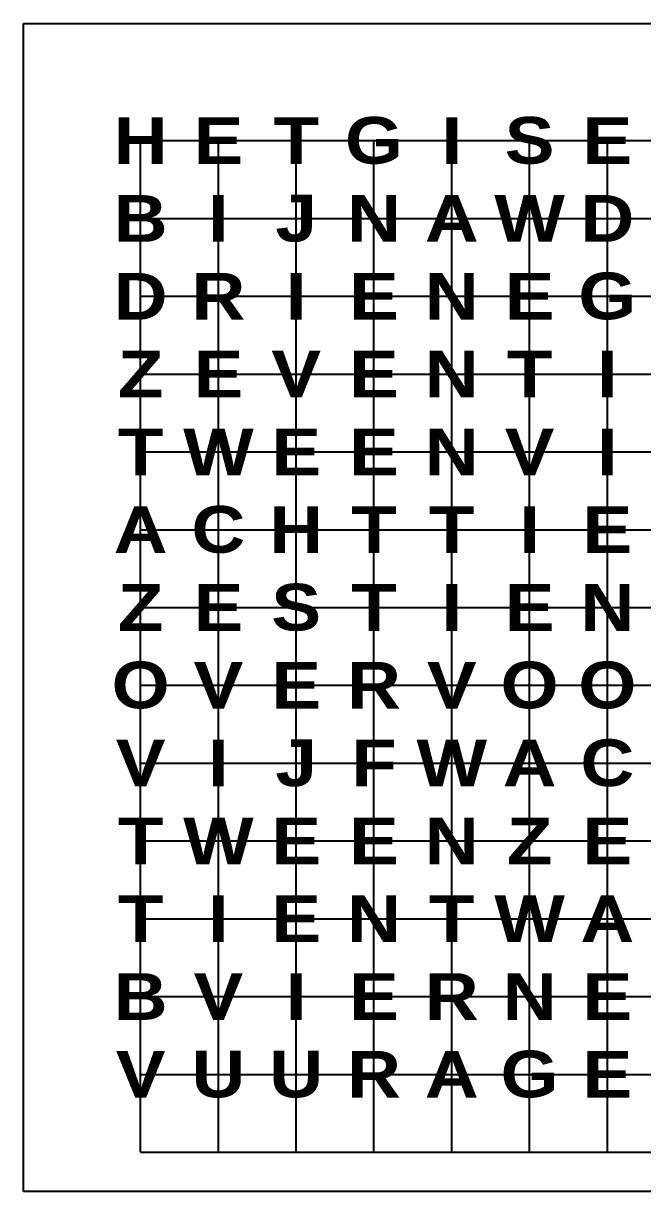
# Model space of a CAD drawing. Header units: millimetres. Extents: x -250 to 280, y -253 to 250.
# Drawn here: x -250 to 15, y -250 to 250 of the extents above; entities that cross this region are included whole.
import ezdxf

# ---------------------------------------------------------------- set-up
doc = ezdxf.new("R2010")
doc.units = ezdxf.units.MM
doc.layers.get('0').update_dxf_attribs({"lineweight": 25, "true_color": 0xffffff})
doc.layers.add('layer 1', color=5, linetype='Continuous', lineweight=25, true_color=0x0000ff)
doc.layers.add('layer 2', color=1, linetype='Continuous', lineweight=25, true_color=0xff0000)
doc.styles.add('textstyle1', font='')
doc.styles.add('textstyle105', font='')
doc.styles.add('textstyle109', font='')
doc.styles.add('textstyle11', font='')
doc.styles.add('textstyle110', font='')
doc.styles.add('textstyle112', font='')
doc.styles.add('textstyle113', font='')
doc.styles.add('textstyle116', font='')
doc.styles.add('textstyle118', font='')
doc.styles.add('textstyle119', font='')
doc.styles.add('textstyle122', font='')
doc.styles.add('textstyle123', font='')
doc.styles.add('textstyle124', font='')
doc.styles.add('textstyle125', font='')
doc.styles.add('textstyle128', font='')
doc.styles.add('textstyle129', font='')
doc.styles.add('textstyle130', font='')
doc.styles.add('textstyle131', font='')
doc.styles.add('textstyle134', font='')
doc.styles.add('textstyle135', font='')
doc.styles.add('textstyle136', font='')
doc.styles.add('textstyle138', font='')
doc.styles.add('textstyle14', font='')
doc.styles.add('textstyle140', font='')
doc.styles.add('textstyle141', font='')
doc.styles.add('textstyle143', font='')
doc.styles.add('textstyle146', font='')
doc.styles.add('textstyle147', font='')
doc.styles.add('textstyle15', font='')
doc.styles.add('textstyle151', font='')
doc.styles.add('textstyle152', font='')
doc.styles.add('textstyle162', font='')
doc.styles.add('textstyle163', font='')
doc.styles.add('textstyle164', font='')
doc.styles.add('textstyle165', font='')
doc.styles.add('textstyle166', font='')
doc.styles.add('textstyle167', font='')
doc.styles.add('textstyle168', font='')
doc.styles.add('textstyle18', font='')
doc.styles.add('textstyle20', font='')
doc.styles.add('textstyle21', font='')
doc.styles.add('textstyle26', font='')
doc.styles.add('textstyle27', font='')
doc.styles.add('textstyle28', font='')
doc.styles.add('textstyle29', font='')
doc.styles.add('textstyle30', font='')
doc.styles.add('textstyle31', font='')
doc.styles.add('textstyle32', font='')
doc.styles.add('textstyle33', font='')
doc.styles.add('textstyle35', font='')
doc.styles.add('textstyle38', font='')
doc.styles.add('textstyle44', font='')
doc.styles.add('textstyle45', font='')
doc.styles.add('textstyle47', font='')
doc.styles.add('textstyle48', font='')
doc.styles.add('textstyle5', font='')
doc.styles.add('textstyle50', font='')
doc.styles.add('textstyle51', font='')
doc.styles.add('textstyle52', font='')
doc.styles.add('textstyle53', font='')
doc.styles.add('textstyle54', font='')
doc.styles.add('textstyle55', font='')
doc.styles.add('textstyle56', font='')
doc.styles.add('textstyle58', font='')
doc.styles.add('textstyle59', font='')
doc.styles.add('textstyle6', font='')
doc.styles.add('textstyle64', font='')
doc.styles.add('textstyle67', font='')
doc.styles.add('textstyle68', font='')
doc.styles.add('textstyle69', font='')
doc.styles.add('textstyle7', font='')
doc.styles.add('textstyle70', font='')
doc.styles.add('textstyle72', font='')
doc.styles.add('textstyle73', font='')
doc.styles.add('textstyle75', font='')
doc.styles.add('textstyle78', font='')
doc.styles.add('textstyle8', font='')
doc.styles.add('textstyle85', font='')
doc.styles.add('textstyle86', font='')
doc.styles.add('textstyle87', font='')
doc.styles.add('textstyle88', font='')
doc.styles.add('textstyle9', font='')
doc.styles.add('textstyle90', font='')
doc.styles.add('textstyle92', font='')
doc.styles.add('textstyle93', font='')
doc.styles.add('textstyle94', font='')
doc.styles.add('textstyle95', font='')
doc.styles.add('textstyle96', font='')
doc.styles.add('textstyle97', font='')
doc.styles.add('textstyle98', font='')
doc.styles.add('textstyle99', font='')
doc.styles.get('textstyle1').set_extended_font_data('Arial Black')
doc.styles.get('textstyle105').set_extended_font_data('Arial Black')
doc.styles.get('textstyle109').set_extended_font_data('Arial Black')
doc.styles.get('textstyle11').set_extended_font_data('Arial Black')
doc.styles.get('textstyle110').set_extended_font_data('Arial Black')
doc.styles.get('textstyle112').set_extended_font_data('Arial Black')
doc.styles.get('textstyle113').set_extended_font_data('Arial Black')
doc.styles.get('textstyle116').set_extended_font_data('Arial Black')
doc.styles.get('textstyle118').set_extended_font_data('Arial Black')
doc.styles.get('textstyle119').set_extended_font_data('Arial Black')
doc.styles.get('textstyle122').set_extended_font_data('Arial Black')
doc.styles.get('textstyle123').set_extended_font_data('Arial Black')
doc.styles.get('textstyle124').set_extended_font_data('Arial Black')
doc.styles.get('textstyle125').set_extended_font_data('Arial Black')
doc.styles.get('textstyle128').set_extended_font_data('Arial Black')
doc.styles.get('textstyle129').set_extended_font_data('Arial Black')
doc.styles.get('textstyle130').set_extended_font_data('Arial Black')
doc.styles.get('textstyle131').set_extended_font_data('Arial Black')
doc.styles.get('textstyle134').set_extended_font_data('Arial Black')
doc.styles.get('textstyle135').set_extended_font_data('Arial Black')
doc.styles.get('textstyle136').set_extended_font_data('Arial Black')
doc.styles.get('textstyle138').set_extended_font_data('Arial Black')
doc.styles.get('textstyle14').set_extended_font_data('Arial Black')
doc.styles.get('textstyle140').set_extended_font_data('Arial Black')
doc.styles.get('textstyle141').set_extended_font_data('Arial Black')
doc.styles.get('textstyle143').set_extended_font_data('Arial Black')
doc.styles.get('textstyle146').set_extended_font_data('Arial Black')
doc.styles.get('textstyle147').set_extended_font_data('Arial Black')
doc.styles.get('textstyle15').set_extended_font_data('Arial Black')
doc.styles.get('textstyle151').set_extended_font_data('Arial Black')
doc.styles.get('textstyle152').set_extended_font_data('Arial Black')
doc.styles.get('textstyle162').set_extended_font_data('Arial Black')
doc.styles.get('textstyle163').set_extended_font_data('Arial Black')
doc.styles.get('textstyle164').set_extended_font_data('Arial Black')
doc.styles.get('textstyle165').set_extended_font_data('Arial Black')
doc.styles.get('textstyle166').set_extended_font_data('Arial Black')
doc.styles.get('textstyle167').set_extended_font_data('Arial Black')
doc.styles.get('textstyle168').set_extended_font_data('Arial Black')
doc.styles.get('textstyle18').set_extended_font_data('Arial Black')
doc.styles.get('textstyle20').set_extended_font_data('Arial Black')
doc.styles.get('textstyle21').set_extended_font_data('Arial Black')
doc.styles.get('textstyle26').set_extended_font_data('Arial Black')
doc.styles.get('textstyle27').set_extended_font_data('Arial Black')
doc.styles.get('textstyle28').set_extended_font_data('Arial Black')
doc.styles.get('textstyle29').set_extended_font_data('Arial Black')
doc.styles.get('textstyle30').set_extended_font_data('Arial Black')
doc.styles.get('textstyle31').set_extended_font_data('Arial Black')
doc.styles.get('textstyle32').set_extended_font_data('Arial Black')
doc.styles.get('textstyle33').set_extended_font_data('Arial Black')
doc.styles.get('textstyle35').set_extended_font_data('Arial Black')
doc.styles.get('textstyle38').set_extended_font_data('Arial Black')
doc.styles.get('textstyle44').set_extended_font_data('Arial Black')
doc.styles.get('textstyle45').set_extended_font_data('Arial Black')
doc.styles.get('textstyle47').set_extended_font_data('Arial Black')
doc.styles.get('textstyle48').set_extended_font_data('Arial Black')
doc.styles.get('textstyle5').set_extended_font_data('Arial Black')
doc.styles.get('textstyle50').set_extended_font_data('Arial Black')
doc.styles.get('textstyle51').set_extended_font_data('Arial Black')
doc.styles.get('textstyle52').set_extended_font_data('Arial Black')
doc.styles.get('textstyle53').set_extended_font_data('Arial Black')
doc.styles.get('textstyle54').set_extended_font_data('Arial Black')
doc.styles.get('textstyle55').set_extended_font_data('Arial Black')
doc.styles.get('textstyle56').set_extended_font_data('Arial Black')
doc.styles.get('textstyle58').set_extended_font_data('Arial Black')
doc.styles.get('textstyle59').set_extended_font_data('Arial Black')
doc.styles.get('textstyle6').set_extended_font_data('Arial Black')
doc.styles.get('textstyle64').set_extended_font_data('Arial Black')
doc.styles.get('textstyle67').set_extended_font_data('Arial Black')
doc.styles.get('textstyle68').set_extended_font_data('Arial Black')
doc.styles.get('textstyle69').set_extended_font_data('Arial Black')
doc.styles.get('textstyle7').set_extended_font_data('Arial Black')
doc.styles.get('textstyle70').set_extended_font_data('Arial Black')
doc.styles.get('textstyle72').set_extended_font_data('Arial Black')
doc.styles.get('textstyle73').set_extended_font_data('Arial Black')
doc.styles.get('textstyle75').set_extended_font_data('Arial Black')
doc.styles.get('textstyle78').set_extended_font_data('Arial Black')
doc.styles.get('textstyle8').set_extended_font_data('Arial Black')
doc.styles.get('textstyle85').set_extended_font_data('Arial Black')
doc.styles.get('textstyle86').set_extended_font_data('Arial Black')
doc.styles.get('textstyle87').set_extended_font_data('Arial Black')
doc.styles.get('textstyle88').set_extended_font_data('Arial Black')
doc.styles.get('textstyle9').set_extended_font_data('Arial Black')
doc.styles.get('textstyle90').set_extended_font_data('Arial Black')
doc.styles.get('textstyle92').set_extended_font_data('Arial Black')
doc.styles.get('textstyle93').set_extended_font_data('Arial Black')
doc.styles.get('textstyle94').set_extended_font_data('Arial Black')
doc.styles.get('textstyle95').set_extended_font_data('Arial Black')
doc.styles.get('textstyle96').set_extended_font_data('Arial Black')
doc.styles.get('textstyle97').set_extended_font_data('Arial Black')
doc.styles.get('textstyle98').set_extended_font_data('Arial Black')
doc.styles.get('textstyle99').set_extended_font_data('Arial Black')

# ---------------------------------------------------------------- blocks, each defined once
blk = doc.blocks.new('raster')
for p, q in [((0, 0), (3.33, 0)), ((0, -3.33), (0, 0)), ((3.33, 0), (6.66, 0)), ((3.33, -3.33), (3.33, 0)), ((3.33, -3.33), (3.33, 0)), ((6.66, 0), (9.99, 0)), ((6.66, -3.33), (6.66, 0)), ((6.66, -3.33), (6.66, 0)), ((9.99, 0), (13.32, 0)), ((9.99, -3.33), (9.99, 0)), ((9.99, -3.33), (9.99, 0)), ((13.32, 0), (16.65, 0)), ((13.32, -3.33), (13.32, 0)), ((13.32, -3.33), (13.32, 0)), ((16.65, 0), (19.98, 0)), ((16.65, -3.33), (16.65, 0)), ((16.65, -3.33), (16.65, 0)), ((19.98, 0), (23.31, 0)), ((19.98, -3.33), (19.98, 0)), ((19.98, -3.33), (19.98, 0)), ((0, -3.33), (3.33, -3.33)), ((0, -3.33), (3.33, -3.33)), ((0, -6.66), (0, -3.33)), ((3.33, -3.33), (6.66, -3.33)), ((3.33, -3.33), (6.66, -3.33)), ((3.33, -6.66), (3.33, -3.33)), ((3.33, -6.66), (3.33, -3.33)), ((6.66, -3.33), (9.99, -3.33)), ((6.66, -3.33), (9.99, -3.33)), ((6.66, -6.66), (6.66, -3.33)), ((6.66, -6.66), (6.66, -3.33)), ((9.99, -3.33), (13.32, -3.33)), ((9.99, -3.33), (13.32, -3.33)), ((9.99, -6.66), (9.99, -3.33)), ((9.99, -6.66), (9.99, -3.33)), ((13.32, -3.33), (16.65, -3.33)), ((13.32, -3.33), (16.65, -3.33)), ((13.32, -6.66), (13.32, -3.33)), ((13.32, -6.66), (13.32, -3.33)), ((16.65, -3.33), (19.98, -3.33)), ((16.65, -3.33), (19.98, -3.33)), ((16.65, -6.66), (16.65, -3.33)), ((16.65, -6.66), (16.65, -3.33)), ((19.98, -3.33), (23.31, -3.33)), ((19.98, -3.33), (23.31, -3.33)), ((19.98, -6.66), (19.98, -3.33)), ((19.98, -6.66), (19.98, -3.33)), ((0, -6.66), (3.33, -6.66)), ((0, -6.66), (3.33, -6.66)), ((0, -9.99), (0, -6.66)), ((3.33, -6.66), (6.66, -6.66)), ((3.33, -6.66), (6.66, -6.66)), ((3.33, -9.99), (3.33, -6.66)), ((3.33, -9.99), (3.33, -6.66)), ((6.66, -6.66), (9.99, -6.66)), ((6.66, -6.66), (9.99, -6.66)), ((6.66, -9.99), (6.66, -6.66)), ((6.66, -9.99), (6.66, -6.66)), ((9.99, -6.66), (13.32, -6.66)), ((9.99, -6.66), (13.32, -6.66)), ((9.99, -9.99), (9.99, -6.66)), ((9.99, -9.99), (9.99, -6.66)), ((13.32, -6.66), (16.65, -6.66)), ((13.32, -6.66), (16.65, -6.66)), ((13.32, -9.99), (13.32, -6.66)), ((13.32, -9.99), (13.32, -6.66)), ((16.65, -6.66), (19.98, -6.66)), ((16.65, -6.66), (19.98, -6.66)), ((16.65, -9.99), (16.65, -6.66)), ((16.65, -9.99), (16.65, -6.66)), ((19.98, -6.66), (23.31, -6.66)), ((19.98, -6.66), (23.31, -6.66)), ((19.98, -9.99), (19.98, -6.66)), ((19.98, -9.99), (19.98, -6.66)), ((0, -9.99), (3.33, -9.99)), ((0, -9.99), (3.33, -9.99)), ((0, -13.32), (0, -9.99)), ((3.33, -9.99), (6.66, -9.99)), ((3.33, -9.99), (6.66, -9.99)), ((3.33, -13.32), (3.33, -9.99)), ((3.33, -13.32), (3.33, -9.99)), ((6.66, -9.99), (9.99, -9.99)), ((6.66, -9.99), (9.99, -9.99)), ((6.66, -13.32), (6.66, -9.99)), ((6.66, -13.32), (6.66, -9.99)), ((9.99, -9.99), (13.32, -9.99)), ((9.99, -9.99), (13.32, -9.99)), ((9.99, -13.32), (9.99, -9.99)), ((9.99, -13.32), (9.99, -9.99)), ((13.32, -9.99), (16.65, -9.99)), ((13.32, -9.99), (16.65, -9.99)), ((13.32, -13.32), (13.32, -9.99)), ((13.32, -13.32), (13.32, -9.99)), ((16.65, -9.99), (19.98, -9.99)), ((16.65, -9.99), (19.98, -9.99)), ((16.65, -13.32), (16.65, -9.99)), ((16.65, -13.32), (16.65, -9.99)), ((19.98, -9.99), (23.31, -9.99)), ((19.98, -9.99), (23.31, -9.99)), ((19.98, -13.32), (19.98, -9.99)), ((19.98, -13.32), (19.98, -9.99)), ((0, -13.32), (3.33, -13.32)), ((0, -13.32), (3.33, -13.32)), ((0, -16.65), (0, -13.32)), ((3.33, -13.32), (6.66, -13.32)), ((3.33, -13.32), (6.66, -13.32)), ((3.33, -16.65), (3.33, -13.32)), ((3.33, -16.65), (3.33, -13.32)), ((6.66, -13.32), (9.99, -13.32)), ((6.66, -13.32), (9.99, -13.32)), ((6.66, -16.65), (6.66, -13.32)), ((6.66, -16.65), (6.66, -13.32)), ((9.99, -13.32), (13.32, -13.32)), ((9.99, -13.32), (13.32, -13.32)), ((9.99, -16.65), (9.99, -13.32)), ((9.99, -16.65), (9.99, -13.32)), ((13.32, -13.32), (16.65, -13.32)), ((13.32, -13.32), (16.65, -13.32)), ((13.32, -16.65), (13.32, -13.32)), ((13.32, -16.65), (13.32, -13.32)), ((16.65, -13.32), (19.98, -13.32)), ((16.65, -13.32), (19.98, -13.32)), ((16.65, -16.65), (16.65, -13.32)), ((16.65, -16.65), (16.65, -13.32)), ((19.98, -13.32), (23.31, -13.32)), ((19.98, -13.32), (23.31, -13.32)), ((19.98, -16.65), (19.98, -13.32)), ((19.98, -16.65), (19.98, -13.32)), ((0, -16.65), (3.33, -16.65)), ((0, -16.65), (3.33, -16.65)), ((0, -19.98), (0, -16.65)), ((3.33, -16.65), (6.66, -16.65)), ((3.33, -16.65), (6.66, -16.65)), ((3.33, -19.98), (3.33, -16.65)), ((3.33, -19.98), (3.33, -16.65)), ((6.66, -16.65), (9.99, -16.65)), ((6.66, -16.65), (9.99, -16.65)), ((6.66, -19.98), (6.66, -16.65)), ((6.66, -19.98), (6.66, -16.65)), ((9.99, -16.65), (13.32, -16.65)), ((9.99, -16.65), (13.32, -16.65)), ((9.99, -19.98), (9.99, -16.65)), ((9.99, -19.98), (9.99, -16.65)), ((13.32, -16.65), (16.65, -16.65)), ((13.32, -16.65), (16.65, -16.65)), ((13.32, -19.98), (13.32, -16.65)), ((13.32, -19.98), (13.32, -16.65)), ((16.65, -16.65), (19.98, -16.65)), ((16.65, -16.65), (19.98, -16.65)), ((16.65, -19.98), (16.65, -16.65)), ((16.65, -19.98), (16.65, -16.65)), ((19.98, -16.65), (23.31, -16.65)), ((19.98, -16.65), (23.31, -16.65)), ((19.98, -19.98), (19.98, -16.65)), ((19.98, -19.98), (19.98, -16.65)), ((0, -19.98), (3.33, -19.98)), ((0, -19.98), (3.33, -19.98)), ((0, -23.31), (0, -19.98)), ((3.33, -19.98), (6.66, -19.98)), ((3.33, -19.98), (6.66, -19.98)), ((3.33, -23.31), (3.33, -19.98)), ((3.33, -23.31), (3.33, -19.98)), ((6.66, -19.98), (9.99, -19.98)), ((6.66, -19.98), (9.99, -19.98)), ((6.66, -23.31), (6.66, -19.98)), ((6.66, -23.31), (6.66, -19.98)), ((9.99, -19.98), (13.32, -19.98)), ((9.99, -19.98), (13.32, -19.98)), ((9.99, -23.31), (9.99, -19.98)), ((9.99, -23.31), (9.99, -19.98)), ((13.32, -19.98), (16.65, -19.98)), ((13.32, -19.98), (16.65, -19.98)), ((13.32, -23.31), (13.32, -19.98)), ((13.32, -23.31), (13.32, -19.98)), ((16.65, -19.98), (19.98, -19.98)), ((16.65, -19.98), (19.98, -19.98)), ((16.65, -23.31), (16.65, -19.98)), ((16.65, -23.31), (16.65, -19.98)), ((19.98, -19.98), (23.31, -19.98)), ((19.98, -19.98), (23.31, -19.98)), ((19.98, -23.31), (19.98, -19.98)), ((19.98, -23.31), (19.98, -19.98)), ((0, -23.31), (3.33, -23.31)), ((0, -23.31), (3.33, -23.31)), ((0, -26.64), (0, -23.31)), ((3.33, -23.31), (6.66, -23.31)), ((3.33, -23.31), (6.66, -23.31)), ((3.33, -26.64), (3.33, -23.31)), ((3.33, -26.64), (3.33, -23.31)), ((6.66, -23.31), (9.99, -23.31)), ((6.66, -23.31), (9.99, -23.31)), ((6.66, -26.64), (6.66, -23.31)), ((6.66, -26.64), (6.66, -23.31)), ((9.99, -23.31), (13.32, -23.31)), ((9.99, -23.31), (13.32, -23.31)), ((9.99, -26.64), (9.99, -23.31)), ((9.99, -26.64), (9.99, -23.31)), ((13.32, -23.31), (16.65, -23.31)), ((13.32, -23.31), (16.65, -23.31)), ((13.32, -26.64), (13.32, -23.31)), ((13.32, -26.64), (13.32, -23.31)), ((16.65, -23.31), (19.98, -23.31)), ((16.65, -23.31), (19.98, -23.31)), ((16.65, -26.64), (16.65, -23.31)), ((16.65, -26.64), (16.65, -23.31)), ((19.98, -23.31), (23.31, -23.31)), ((19.98, -23.31), (23.31, -23.31)), ((19.98, -26.64), (19.98, -23.31)), ((19.98, -26.64), (19.98, -23.31)), ((0, -26.64), (3.33, -26.64)), ((0, -26.64), (3.33, -26.64)), ((0, -29.97), (0, -26.64)), ((3.33, -26.64), (6.66, -26.64)), ((3.33, -26.64), (6.66, -26.64)), ((3.33, -29.97), (3.33, -26.64)), ((3.33, -29.97), (3.33, -26.64)), ((6.66, -26.64), (9.99, -26.64)), ((6.66, -26.64), (9.99, -26.64)), ((6.66, -29.97), (6.66, -26.64)), ((6.66, -29.97), (6.66, -26.64)), ((9.99, -26.64), (13.32, -26.64)), ((9.99, -26.64), (13.32, -26.64)), ((9.99, -29.97), (9.99, -26.64)), ((9.99, -29.97), (9.99, -26.64)), ((13.32, -26.64), (16.65, -26.64)), ((13.32, -26.64), (16.65, -26.64)), ((13.32, -29.97), (13.32, -26.64)), ((13.32, -29.97), (13.32, -26.64)), ((16.65, -26.64), (19.98, -26.64)), ((16.65, -26.64), (19.98, -26.64)), ((16.65, -29.97), (16.65, -26.64)), ((16.65, -29.97), (16.65, -26.64)), ((19.98, -26.64), (23.31, -26.64)), ((19.98, -26.64), (23.31, -26.64)), ((19.98, -29.97), (19.98, -26.64)), ((19.98, -29.97), (19.98, -26.64)), ((0, -29.97), (3.33, -29.97)), ((0, -29.97), (3.33, -29.97)), ((0, -33.3), (0, -29.97)), ((3.33, -29.97), (6.66, -29.97)), ((3.33, -29.97), (6.66, -29.97)), ((3.33, -33.3), (3.33, -29.97)), ((3.33, -33.3), (3.33, -29.97)), ((6.66, -29.97), (9.99, -29.97)), ((6.66, -29.97), (9.99, -29.97)), ((6.66, -33.3), (6.66, -29.97)), ((6.66, -33.3), (6.66, -29.97)), ((9.99, -29.97), (13.32, -29.97)), ((9.99, -29.97), (13.32, -29.97)), ((9.99, -33.3), (9.99, -29.97)), ((9.99, -33.3), (9.99, -29.97)), ((13.32, -29.97), (16.65, -29.97)), ((13.32, -29.97), (16.65, -29.97)), ((13.32, -33.3), (13.32, -29.97)), ((13.32, -33.3), (13.32, -29.97)), ((16.65, -29.97), (19.98, -29.97)), ((16.65, -29.97), (19.98, -29.97)), ((16.65, -33.3), (16.65, -29.97)), ((16.65, -33.3), (16.65, -29.97)), ((19.98, -29.97), (23.31, -29.97)), ((19.98, -29.97), (23.31, -29.97)), ((19.98, -33.3), (19.98, -29.97)), ((19.98, -33.3), (19.98, -29.97)), ((0, -33.3), (3.33, -33.3)), ((0, -33.3), (3.33, -33.3)), ((0, -36.63), (0, -33.3)), ((3.33, -33.3), (6.66, -33.3)), ((3.33, -33.3), (6.66, -33.3)), ((3.33, -36.63), (3.33, -33.3)), ((3.33, -36.63), (3.33, -33.3)), ((6.66, -33.3), (9.99, -33.3)), ((6.66, -33.3), (9.99, -33.3)), ((6.66, -36.63), (6.66, -33.3)), ((6.66, -36.63), (6.66, -33.3)), ((9.99, -33.3), (13.32, -33.3)), ((9.99, -33.3), (13.32, -33.3)), ((9.99, -36.63), (9.99, -33.3)), ((9.99, -36.63), (9.99, -33.3)), ((13.32, -33.3), (16.65, -33.3)), ((13.32, -33.3), (16.65, -33.3)), ((13.32, -36.63), (13.32, -33.3)), ((13.32, -36.63), (13.32, -33.3)), ((16.65, -33.3), (19.98, -33.3)), ((16.65, -33.3), (19.98, -33.3)), ((16.65, -36.63), (16.65, -33.3)), ((16.65, -36.63), (16.65, -33.3)), ((19.98, -33.3), (23.31, -33.3)), ((19.98, -33.3), (23.31, -33.3)), ((19.98, -36.63), (19.98, -33.3)), ((19.98, -36.63), (19.98, -33.3)), ((0, -36.63), (3.33, -36.63)), ((0, -36.63), (3.33, -36.63)), ((0, -39.96), (0, -36.63)), ((3.33, -36.63), (6.66, -36.63)), ((3.33, -36.63), (6.66, -36.63)), ((3.33, -39.96), (3.33, -36.63)), ((3.33, -39.96), (3.33, -36.63)), ((6.66, -36.63), (9.99, -36.63)), ((6.66, -36.63), (9.99, -36.63)), ((6.66, -39.96), (6.66, -36.63)), ((6.66, -39.96), (6.66, -36.63)), ((9.99, -36.63), (13.32, -36.63)), ((9.99, -36.63), (13.32, -36.63)), ((9.99, -39.96), (9.99, -36.63)), ((9.99, -39.96), (9.99, -36.63)), ((13.32, -36.63), (16.65, -36.63)), ((13.32, -36.63), (16.65, -36.63)), ((13.32, -39.96), (13.32, -36.63)), ((13.32, -39.96), (13.32, -36.63)), ((16.65, -36.63), (19.98, -36.63)), ((16.65, -36.63), (19.98, -36.63)), ((16.65, -39.96), (16.65, -36.63)), ((16.65, -39.96), (16.65, -36.63)), ((19.98, -36.63), (23.31, -36.63)), ((19.98, -36.63), (23.31, -36.63)), ((19.98, -39.96), (19.98, -36.63)), ((19.98, -39.96), (19.98, -36.63)), ((0, -39.96), (3.33, -39.96)), ((0, -39.96), (3.33, -39.96)), ((0, -43.29), (0, -39.96)), ((3.33, -39.96), (6.66, -39.96)), ((3.33, -39.96), (6.66, -39.96)), ((3.33, -43.29), (3.33, -39.96)), ((3.33, -43.29), (3.33, -39.96)), ((6.66, -39.96), (9.99, -39.96)), ((6.66, -39.96), (9.99, -39.96)), ((6.66, -43.29), (6.66, -39.96)), ((6.66, -43.29), (6.66, -39.96)), ((9.99, -39.96), (13.32, -39.96)), ((9.99, -39.96), (13.32, -39.96)), ((9.99, -43.29), (9.99, -39.96)), ((9.99, -43.29), (9.99, -39.96)), ((13.32, -39.96), (16.65, -39.96)), ((13.32, -39.96), (16.65, -39.96)), ((13.32, -43.29), (13.32, -39.96)), ((13.32, -43.29), (13.32, -39.96)), ((16.65, -39.96), (19.98, -39.96)), ((16.65, -39.96), (19.98, -39.96)), ((16.65, -43.29), (16.65, -39.96)), ((16.65, -43.29), (16.65, -39.96)), ((19.98, -39.96), (23.31, -39.96)), ((19.98, -39.96), (23.31, -39.96)), ((19.98, -43.29), (19.98, -39.96)), ((19.98, -43.29), (19.98, -39.96)), ((0, -43.29), (3.33, -43.29)), ((3.33, -43.29), (6.66, -43.29)), ((6.66, -43.29), (9.99, -43.29)), ((9.99, -43.29), (13.32, -43.29)), ((13.32, -43.29), (16.65, -43.29)), ((16.65, -43.29), (19.98, -43.29)), ((19.98, -43.29), (23.31, -43.29))]:
    blk.add_line(p, q)
blk = doc.blocks.new('letters')
at = {"color": 7, "ltscale": 5, "true_color": 0x000000, "char_height": 20, "attachment_point": 5}
for s, insert, style in [('H', (-66.6, 133.2), 'textstyle164'), ('E', (-33.3, 133.2), 'textstyle162'), ('T', (0, 133.2), 'textstyle163'), ('G', (33.3, 133.2), 'textstyle167'), ('I', (66.6, 133.2), 'textstyle168'), ('S', (99.9, 133.2), 'textstyle165'), ('E', (133.2, 133.2), 'textstyle166'), ('J', (0, 99.9), 'textstyle138'), ('B', (-66.6, 99.9), 'textstyle151'), ('I', (-33.3, 99.9), 'textstyle140'), ('N', (33.3, 99.9), 'textstyle141'), ('A', (66.6, 99.9), 'textstyle152'), ('W', (99.9, 99.9), 'textstyle146'), ('D', (133.2, 99.9), 'textstyle147'), ('D', (-66.6, 66.6), 'textstyle94'), ('R', (-33.3, 66.6), 'textstyle95'), ('I', (0, 66.6), 'textstyle93'), ('E', (33.3, 66.6), 'textstyle92'), ('N', (66.6, 66.6), 'textstyle90'), ('E', (99.9, 66.6), 'textstyle143'), ('G', (133.2, 66.6), 'textstyle88'), ('Z', (-66.6, 33.3), 'textstyle75'), ('E', (-33.3, 33.3), 'textstyle73'), ('V', (0, 33.3), 'textstyle78'), ('E', (33.3, 33.3), 'textstyle72'), ('N', (66.6, 33.3), 'textstyle87'), ('T', (99.9, 33.3), 'textstyle86'), ('I', (133.2, 33.3), 'textstyle85'), ('T', (-66.6, 0), 'textstyle68'), ('W', (-33.3, 0), 'textstyle122'), ('E', (0, 0), 'textstyle123'), ('E', (33.3, 0), 'textstyle69'), ('N', (66.6, 0), 'textstyle64'), ('V', (99.9, 0), 'textstyle67'), ('I', (133.2, 0), 'textstyle70'), ('A', (-66.6, -33.3), 'textstyle113'), ('C', (-33.3, -33.3), 'textstyle119'), ('H', (0, -33.3), 'textstyle116'), ('T', (33.3, -33.3), 'textstyle118'), ('T', (66.6, -33.3), 'textstyle125'), ('I', (99.9, -33.3), 'textstyle124'), ('E', (133.2, -33.3), 'textstyle112'), ('Z', (-66.6, -66.6), 'textstyle98'), ('E', (-33.3, -66.6), 'textstyle97'), ('S', (0, -66.6), 'textstyle99'), ('T', (33.3, -66.6), 'textstyle96'), ('I', (66.6, -66.6), 'textstyle110'), ('E', (99.9, -66.6), 'textstyle105'), ('N', (133.2, -66.6), 'textstyle109'), ('O', (-66.6, -99.9), 'textstyle31'), ('V', (-33.3, -99.9), 'textstyle18'), ('E', (0, -99.9), 'textstyle28'), ('R', (33.3, -99.9), 'textstyle29'), ('V', (66.6, -99.9), 'textstyle27'), ('O', (99.9, -99.9), 'textstyle26'), ('O', (133.2, -99.9), 'textstyle30'), ('V', (-66.6, -133.2), 'textstyle8'), ('I', (-33.3, -133.2), 'textstyle15'), ('J', (0, -133.2), 'textstyle9'), ('F', (33.3, -133.2), 'textstyle14'), ('W', (66.6, -133.2), 'textstyle21'), ('A', (99.9, -133.2), 'textstyle20'), ('C', (133.2, -133.2), 'textstyle11'), ('T', (-66.6, -166.5), 'textstyle58'), ('W', (-33.3, -166.5), 'textstyle56'), ('E', (0, -166.5), 'textstyle59'), ('E', (33.3, -166.5), 'textstyle6'), ('N', (66.6, -166.5), 'textstyle7'), ('Z', (99.9, -166.5), 'textstyle1'), ('E', (133.2, -166.5), 'textstyle5'), ('T', (-66.6, -199.8), 'textstyle55'), ('I', (-33.3, -199.8), 'textstyle53'), ('E', (0, -199.8), 'textstyle52'), ('N', (33.3, -199.8), 'textstyle51'), ('T', (66.6, -199.8), 'textstyle48'), ('W', (99.9, -199.8), 'textstyle50'), ('A', (133.2, -199.8), 'textstyle54'), ('B', (-66.6, -233.1), 'textstyle32'), ('V', (-33.3, -233.1), 'textstyle38'), ('I', (0, -233.1), 'textstyle33'), ('E', (33.3, -233.1), 'textstyle44'), ('R', (66.6, -233.1), 'textstyle45'), ('N', (99.9, -233.1), 'textstyle47'), ('E', (133.2, -233.1), 'textstyle35'), ('V', (-66.6, -266.4), 'textstyle135'), ('U', (-33.3, -266.4), 'textstyle129'), ('U', (0, -266.4), 'textstyle128'), ('R', (33.3, -266.4), 'textstyle136'), ('A', (66.6, -266.4), 'textstyle130'), ('G', (99.9, -266.4), 'textstyle131'), ('E', (133.2, -266.4), 'textstyle134')]:
    blk.add_mtext(s, dxfattribs=dict(at, insert=insert, style=style))
blk = doc.blocks.new('outline')
at = {"color": 7, "true_color": 0x000000}
for p, q in [((0, 0), (500, 0)), ((0, -500), (0, 0)), ((500, -500), (0, -500))]:
    blk.add_line(p, q, dxfattribs=at)

msp = doc.modelspace()

# ---------------------------------------------------------------- block references
at = {"xscale": 10, "yscale": 10}
msp.add_blockref('raster', (-199.8, 199.8), dxfattribs=at)
at = {"layer": 'layer 1', "color": 5, "true_color": 0x0000ff}
msp.add_blockref('letters', (-133.2, 66.6), dxfattribs=at)
at = {"layer": 'layer 2', "color": 1, "true_color": 0xff0000}
msp.add_blockref('outline', (-250, 250), dxfattribs=at)

doc.saveas('drawing.dxf')
